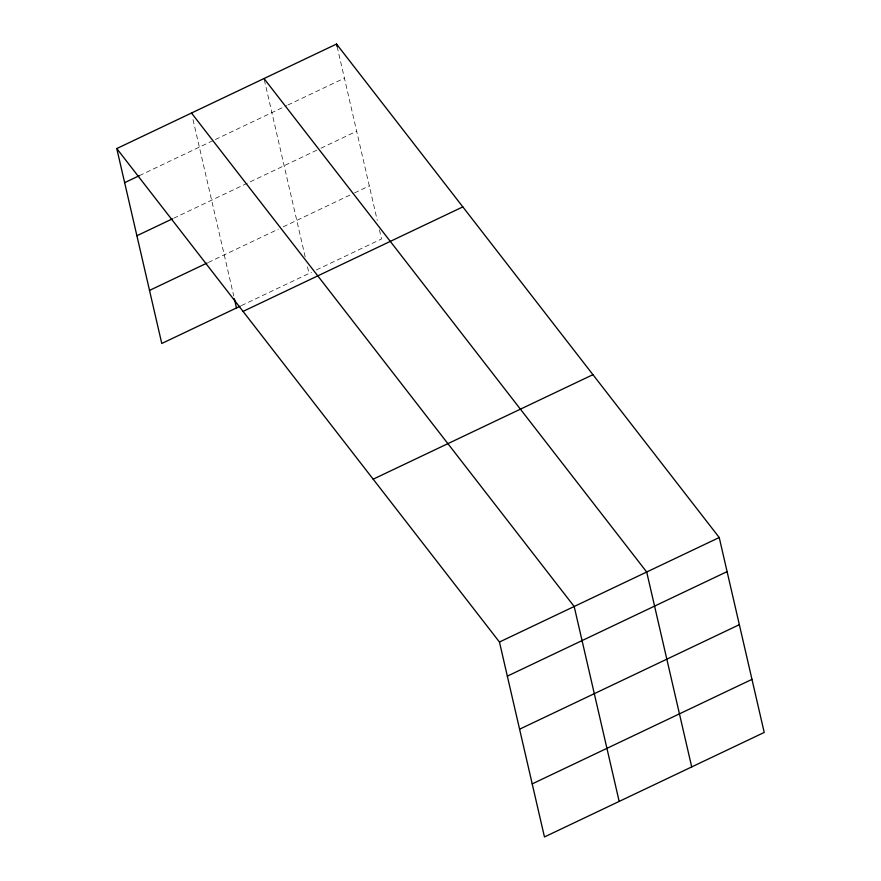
<?xml version="1.0" encoding="UTF-8"?>
<svg xmlns="http://www.w3.org/2000/svg" width="881" height="881" viewBox="0 0 881 881"><rect width="100%" height="100%" fill="white"/><g stroke="black" fill="none" stroke-linecap="round" stroke-linejoin="round"><path stroke-width="0.66" stroke-dasharray="4.41 3.3" d="M139.341 175.671L214.116 140.112M215.349 139.528L286.644 105.621M287.867 105.037L344.416 78.156M173.645 218.257L319.792 148.757M321.014 148.173L356.662 131.225M208.323 262.45L278.33 229.159M283.242 226.813L353.314 193.501M354.536 192.917L369.293 185.902M241.416 305.608L311.478 272.284M316.389 269.949L381.539 238.971L379.392 229.677M337.148 46.671L377.255 220.393M264.322 79.852L305.344 257.538M307.491 266.822L309.022 273.462M193.005 119.585L233.74 296.005"/><path stroke-width="1.32" d="M116.777 148.559L336.542 44.05L719.226 537.52L764.223 732.441L544.458 836.95L499.461 642.029L116.777 148.559L161.774 343.48L240.183 306.192M124.65 182.664L139.341 175.671M136.896 235.734L172.423 218.84M149.517 290.411L207.09 263.034M243.057 311.411L462.822 206.892M373.17 479.187L592.935 374.678M499.461 642.029L719.226 537.52M507.335 676.134L727.1 571.615M519.581 729.204L739.346 624.684M532.212 783.881L751.978 679.361M264.014 78.541L646.698 572.011L691.706 766.922M191.496 113.032L574.181 606.491L619.178 801.413M336.542 44.05L337.148 46.671M234.346 298.659L236.493 307.943"/></g></svg>
